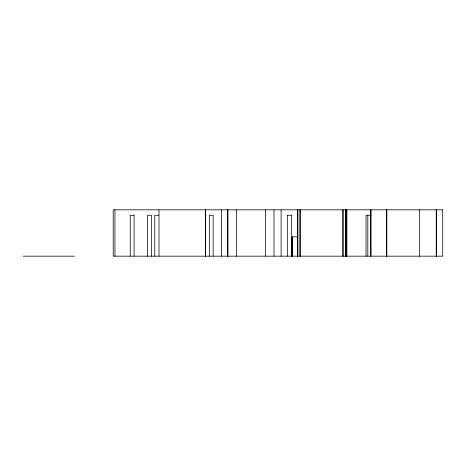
<?xml version="1.0" encoding="UTF-8"?>
<svg xmlns="http://www.w3.org/2000/svg" width="466" height="466" viewBox="0 0 466 466"><rect width="100%" height="100%" fill="white"/><g stroke="black" fill="none" stroke-linecap="round" stroke-linejoin="round"><path stroke-width="0.7" d="M134.08 215.263L130.235 215.263L130.23 256.172M158.621 215.263L154.77 215.263L154.764 256.172M287.58 215.263L291.425 215.263M371.111 215.263L366.026 215.263L366.02 256.172M298.024 236.862L292.054 236.862L292.054 256.172M23.3 256.172L74.496 256.172M436.322 209.828L436.322 256.172M436.258 209.828L436.258 256.172M419.674 209.828L419.674 256.172M386.844 209.828L386.844 256.172M386.372 209.828L386.372 256.172M371 209.828L371 256.172M370.732 209.828L370.732 256.172M367.814 215.263L367.814 256.172M346.832 209.828L346.832 256.172M346.698 209.828L346.698 256.172M345.824 209.828L345.824 256.172M345.76 209.828L345.76 256.172M343.075 209.828L343.075 256.172M342.871 209.828L342.871 256.172M300.11 209.828L300.11 256.172M300.04 209.828L300.04 256.172M297.896 209.828L297.896 256.172M297.355 209.828L297.355 256.172M292.322 236.862L292.322 256.172M291.431 215.263L291.431 256.172M287.574 215.263L287.574 256.172M281.109 209.828L281.109 256.172M273.996 209.828L273.996 256.172M265.469 209.828L265.469 256.172M236.466 209.828L236.466 256.172M227.874 209.828L227.874 256.172M227.74 209.828L227.74 256.172M221.496 209.828L221.426 256.172M213.183 256.172L213.183 215.263L209.327 215.263L209.321 256.172M205.652 209.828L205.652 256.172M205.384 209.828L205.384 256.172M158.993 209.828L158.993 256.172M151.444 256.172L151.444 215.263L147.588 215.263L147.582 256.172M134.091 215.263L134.091 256.172M114.956 209.828L114.956 256.172M442.7 209.828L113.209 209.828L113.209 256.172L442.7 256.172L442.7 209.828"/></g></svg>
